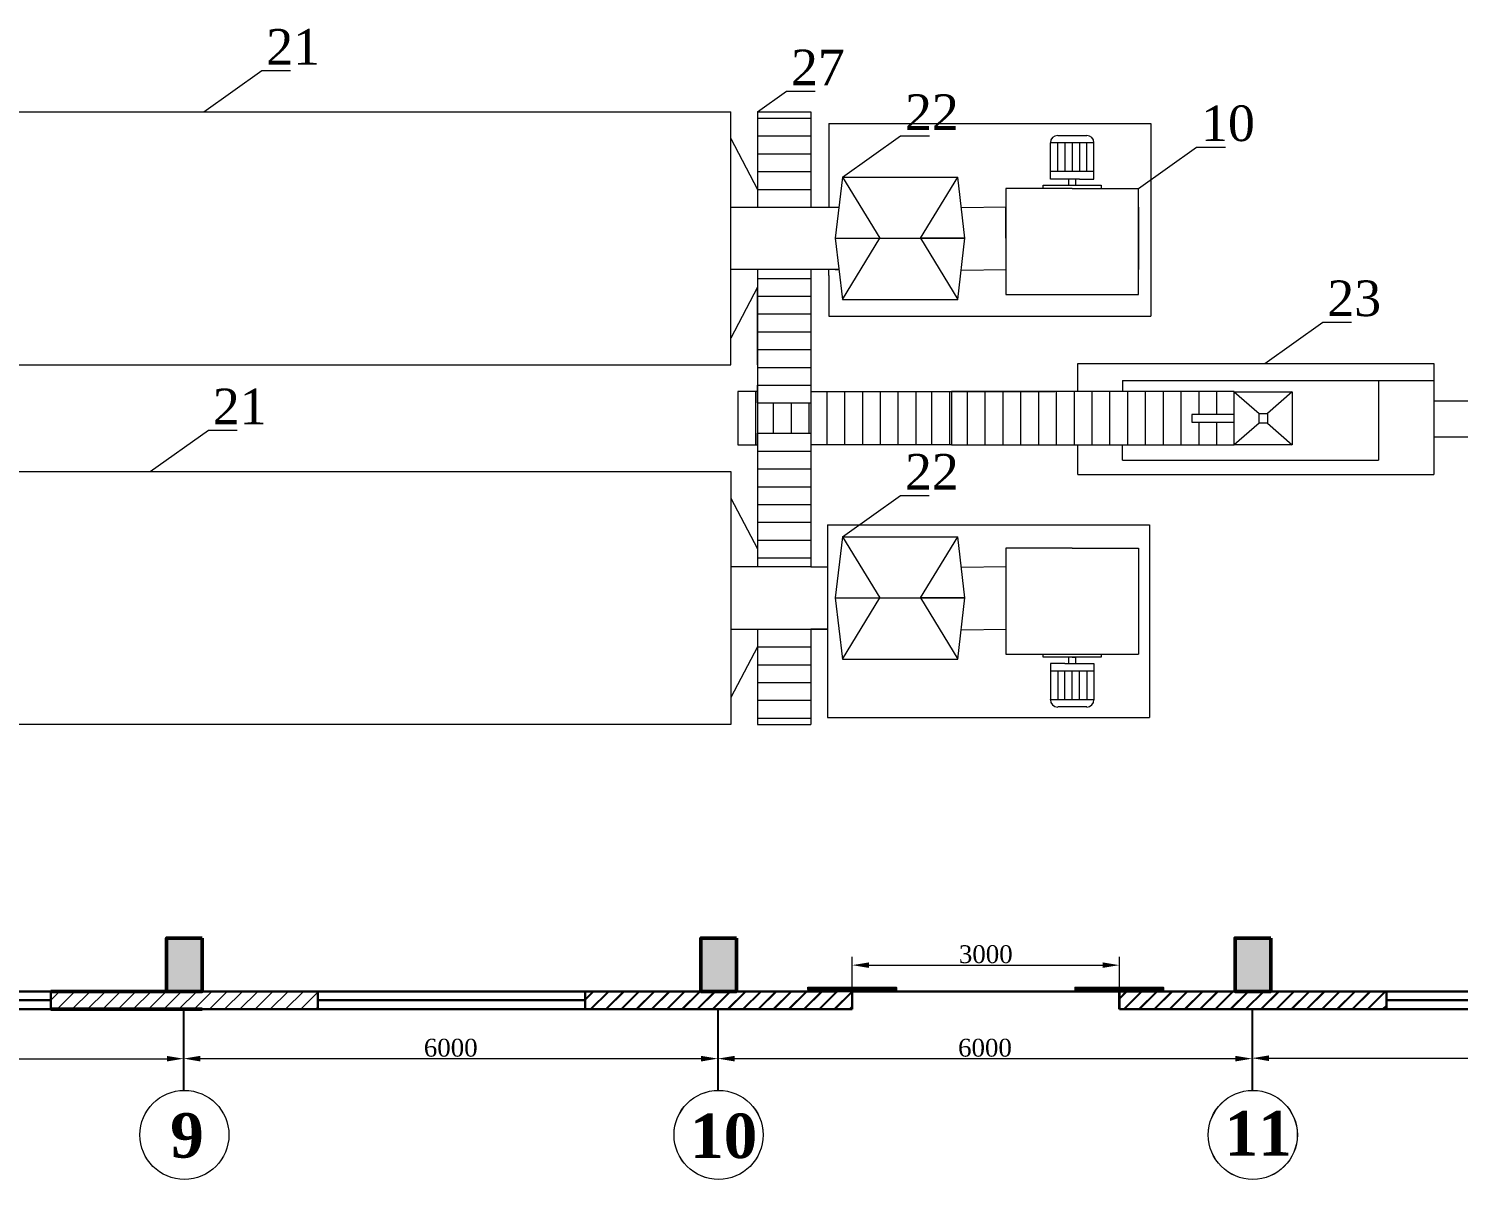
# Model space of a CAD drawing. Header units: inches. Extents: x -4475333 to 345677417, y -211198149 to 2125895.
# Drawn here: x -1905372 to -1889314, y 1138599 to 1151527 of the extents above; entities that cross this region are included whole.
import ezdxf

# ---------------------------------------------------------------- set-up
doc = ezdxf.new("R2010")
doc.units = ezdxf.units.IN
doc.header["$LTSCALE"] = 150
doc.header["$MEASUREMENT"] = 0
for name, color, linetype in [('BUOC COT', 7, 'Continuous'), ('MATCAT', 132, 'Continuous'), ('NET NHAP', 7, 'Continuous')]:
    doc.layers.add(name, color=color, linetype=linetype)
for name, color, linetype, lineweight in [('cot', 2, 'Continuous', 50), ('Duong vien', 7, 'Continuous', 50), ('KHUNG BVE', 7, 'Continuous', 0), ('NHA XUONG', 80, 'Continuous', 50)]:
    doc.layers.add(name, color=color, linetype=linetype, lineweight=lineweight)
doc.styles.add('1', font='times.ttf')
doc.styles.add('CHU DAM', font='arialbd.ttf', dxfattribs={"height": 200})
doc.styles.get("Standard").update_dxf_attribs({"font": 'times.ttf', "height": 100})
doc.dimstyles.new('75', dxfattribs={"dimtxt": 200, "dimasz": 188, "dimexe": 94, "dimexo": 47, "dimgap": 20, "dimtad": 1, "dimtoh": 1, "dimdec": 0, "dimtxsty": '1', "dimcen": 2.5, "dimclrt": 256, "dimadec": 0, "dimazin": 0, "dimtfac": 1, "dimtdec": 0, "dimtix": 1, "dimtmove": 0, "dimatfit": 2, "dimfxl": 1, "dimlwd": 9, "dimlwe": 9, "dimarcsym": 0})

# ---------------------------------------------------------------- blocks, each defined once
blk = doc.blocks.new('*D16')
at = {"layer": 'Defpoints', "color": 0, "lineweight": 0, "ltscale": 3, "transparency": 16777216}
for p in [(-1909631, 1139956), (-1903631, 1139956), (-1903631, 1139955)]:
    blk.add_point(p, dxfattribs=at)
at = {"layer": 'NET NHAP', "color": 0, "lineweight": 9, "ltscale": 3, "transparency": 16777216}
for p, q in [((-1909631, 1139909), (-1909631, 1139861)), ((-1909443, 1139955), (-1903819, 1139955)), ((-1903631, 1139909), (-1903631, 1139861))]:
    blk.add_line(p, q, dxfattribs=at)
at = {"layer": 'NET NHAP', "color": 0, "lineweight": 0, "ltscale": 3, "transparency": 16777216}
for points in [[(-1909443, 1139986), (-1909443, 1139924), (-1909631, 1139955)], [(-1903819, 1139986), (-1903819, 1139924), (-1903631, 1139955)]]:
    blk.add_solid(points, dxfattribs=at)
at = {"layer": 'NET NHAP', "lineweight": 13, "ltscale": 3, "transparency": 16777216, "insert": (-1906631, 1140077), "char_height": 200, "attachment_point": 5, "style": '1'}
blk.add_mtext('6000', dxfattribs=at)
blk = doc.blocks.new('*D17')
at = {"layer": 'Defpoints', "color": 0, "lineweight": 0, "ltscale": 3, "transparency": 16777216}
for p in [(-1903631, 1139956), (-1897631, 1139956), (-1897631, 1139956)]:
    blk.add_point(p, dxfattribs=at)
at = {"layer": 'NET NHAP', "color": 0, "lineweight": 9, "ltscale": 3, "transparency": 16777216}
for p, q in [((-1903631, 1140003), (-1903631, 1140050)), ((-1897631, 1140003), (-1897631, 1140050)), ((-1903443, 1139956), (-1897819, 1139956))]:
    blk.add_line(p, q, dxfattribs=at)
at = {"layer": 'NET NHAP', "color": 0, "lineweight": 0, "ltscale": 3, "transparency": 16777216}
for points in [[(-1903443, 1139987), (-1903443, 1139924), (-1903631, 1139956)], [(-1897819, 1139987), (-1897819, 1139924), (-1897631, 1139956)]]:
    blk.add_solid(points, dxfattribs=at)
at = {"layer": 'NET NHAP', "lineweight": 13, "ltscale": 3, "transparency": 16777216, "insert": (-1900631, 1140077), "char_height": 200, "attachment_point": 5, "style": '1'}
blk.add_mtext('6000', dxfattribs=at)
blk = doc.blocks.new('*D18')
at = {"layer": 'Defpoints', "color": 0, "lineweight": 0, "ltscale": 3, "transparency": 16777216}
for p in [(-1897631, 1139825), (-1891631, 1139956), (-1891631, 1139825)]:
    blk.add_point(p, dxfattribs=at)
at = {"layer": 'NET NHAP', "color": 0, "lineweight": 9, "ltscale": 3, "transparency": 16777216}
for p, q in [((-1897631, 1139872), (-1897631, 1140050)), ((-1891631, 1139872), (-1891631, 1140050)), ((-1897443, 1139956), (-1891819, 1139956))]:
    blk.add_line(p, q, dxfattribs=at)
at = {"layer": 'NET NHAP', "color": 0, "lineweight": 0, "ltscale": 3, "transparency": 16777216}
for points in [[(-1897443, 1139987), (-1897443, 1139924), (-1897631, 1139956)], [(-1891819, 1139987), (-1891819, 1139924), (-1891631, 1139956)]]:
    blk.add_solid(points, dxfattribs=at)
at = {"layer": 'NET NHAP', "lineweight": 13, "ltscale": 3, "transparency": 16777216, "insert": (-1894631, 1140077), "char_height": 200, "attachment_point": 5, "style": '1'}
blk.add_mtext('6000', dxfattribs=at)
blk = doc.blocks.new('*D19')
at = {"layer": 'Defpoints', "color": 0, "lineweight": 0, "ltscale": 3, "transparency": 16777216}
for p in [(-1903631, 1139810), (-1897631, 1139956), (-1897631, 1139810)]:
    blk.add_point(p, dxfattribs=at)
at = {"layer": 'NET NHAP', "color": 0, "lineweight": 9, "ltscale": 3, "transparency": 16777216}
for p, q in [((-1903631, 1139857), (-1903631, 1140050)), ((-1897631, 1139857), (-1897631, 1140050)), ((-1903443, 1139956), (-1897819, 1139956))]:
    blk.add_line(p, q, dxfattribs=at)
at = {"layer": 'NET NHAP', "color": 0, "lineweight": 0, "ltscale": 3, "transparency": 16777216}
for points in [[(-1903443, 1139987), (-1903443, 1139924), (-1903631, 1139956)], [(-1897819, 1139987), (-1897819, 1139924), (-1897631, 1139956)]]:
    blk.add_solid(points, dxfattribs=at)
at = {"layer": 'NET NHAP', "lineweight": 13, "ltscale": 3, "transparency": 16777216, "insert": (-1900631, 1140077), "char_height": 200, "attachment_point": 5, "style": '1'}
blk.add_mtext('6000', dxfattribs=at)
blk = doc.blocks.new('*D20')
at = {"layer": 'Defpoints', "color": 0, "lineweight": 0, "ltscale": 3, "transparency": 16777216}
for p in [(-1897631, 1139956), (-1891631, 1139956), (-1891631, 1139810)]:
    blk.add_point(p, dxfattribs=at)
at = {"layer": 'NET NHAP', "color": 0, "lineweight": 9, "ltscale": 3, "transparency": 16777216}
for p, q in [((-1897631, 1140003), (-1897631, 1140050)), ((-1891631, 1139857), (-1891631, 1140050)), ((-1897443, 1139956), (-1891819, 1139956))]:
    blk.add_line(p, q, dxfattribs=at)
at = {"layer": 'NET NHAP', "color": 0, "lineweight": 0, "ltscale": 3, "transparency": 16777216}
for points in [[(-1897443, 1139987), (-1897443, 1139924), (-1897631, 1139956)], [(-1891819, 1139987), (-1891819, 1139924), (-1891631, 1139956)]]:
    blk.add_solid(points, dxfattribs=at)
at = {"layer": 'NET NHAP', "lineweight": 13, "ltscale": 3, "transparency": 16777216, "insert": (-1894631, 1140077), "char_height": 200, "attachment_point": 5, "style": '1'}
blk.add_mtext('6000', dxfattribs=at)
blk = doc.blocks.new('*D42')
at = {"color": 0, "linetype": 'ByBlock', "lineweight": 9, "ltscale": 10, "transparency": 16777216}
for p, q in [((-1891631, 1140298), (-1891631, 1139867)), ((-1885622, 1140298), (-1885622, 1139867)), ((-1891443, 1139961), (-1885810, 1139961))]:
    blk.add_line(p, q, dxfattribs=at)
at = {"color": 0, "linetype": 'ByBlock', "lineweight": 0, "ltscale": 10, "transparency": 16777216}
for points in [[(-1891443, 1139992), (-1891443, 1139929), (-1891631, 1139961)], [(-1885810, 1139992), (-1885810, 1139929), (-1885622, 1139961)]]:
    blk.add_solid(points, dxfattribs=at)
at = {"layer": 'Defpoints', "color": 0, "linetype": 'ByBlock', "lineweight": 0, "ltscale": 10, "transparency": 16777216}
for p in [(-1891631, 1140345), (-1885622, 1140345), (-1885622, 1139961)]:
    blk.add_point(p, dxfattribs=at)
at = {"linetype": 'ByBlock', "ltscale": 10, "transparency": 16777216, "insert": (-1888626, 1140083), "char_height": 200, "attachment_point": 5, "style": '1'}
blk.add_mtext('6000', dxfattribs=at)
blk = doc.blocks.new('*D12')
at = {"layer": 'Defpoints', "color": 0, "lineweight": 0, "ltscale": 3, "transparency": 16777216}
for p in [(-1893122, 1141006), (-1896122, 1140710), (-1893122, 1140710)]:
    blk.add_point(p, dxfattribs=at)
at = {"layer": 'NET NHAP', "color": 0, "lineweight": 9, "ltscale": 3, "transparency": 16777216}
for p, q in [((-1896122, 1140757), (-1896122, 1141100)), ((-1893122, 1140757), (-1893122, 1141100)), ((-1895934, 1141006), (-1893310, 1141006))]:
    blk.add_line(p, q, dxfattribs=at)
at = {"layer": 'NET NHAP', "color": 0, "lineweight": 0, "ltscale": 3, "transparency": 16777216}
for points in [[(-1895934, 1141037), (-1895934, 1140975), (-1896122, 1141006)], [(-1893310, 1141037), (-1893310, 1140975), (-1893122, 1141006)]]:
    blk.add_solid(points, dxfattribs=at)
at = {"layer": 'NET NHAP', "lineweight": 13, "ltscale": 3, "transparency": 16777216, "insert": (-1894622, 1141128), "char_height": 200, "attachment_point": 5, "style": '1'}
blk.add_mtext('3000', dxfattribs=at)

msp = doc.modelspace()

# ---------------------------------------------------------------- hatches: boundary and pattern name
at = {"layer": 'cot', "lineweight": 9}
for points in [[(-1903822, 1140710.9), (-1903422, 1140710.9), (-1903422, 1141310.9), (-1903822, 1141310.9)], [(-1897822, 1140710.9), (-1897422, 1140710.9), (-1897422, 1141310.9), (-1897822, 1141310.9)], [(-1897822, 1140710.9), (-1897422, 1140710.9), (-1897422, 1141310.9), (-1897822, 1141310.9)], [(-1891822, 1140710.9), (-1891422, 1140710.9), (-1891422, 1141310.9), (-1891822, 1141310.9)], [(-1891822, 1140710.9), (-1891422, 1140710.9), (-1891422, 1141310.9), (-1891822, 1141310.9)]]:
    msp.add_hatch(color=256, dxfattribs=at).paths.add_polyline_path(points)
at = {"layer": 'cot', "linetype": 'ByBlock', "lineweight": 9}
h = msp.add_hatch(color=256, dxfattribs=at)
h.paths.add_polyline_path([(-1897456.7, 1141018.8), (-1897756.7, 1141018.8), (-1897756.7, 1140868.8), (-1897456.7, 1140868.8)])
h.paths.add_polyline_path([(-1897456.7, 1140868.8), (-1897606.7, 1140868.8), (-1897606.7, 1140718.8), (-1897456.7, 1140718.8)])
h.paths.add_polyline_path([(-1897606.7, 1140868.8), (-1897756.7, 1140868.8), (-1897756.7, 1140718.8), (-1897606.7, 1140718.8)])
h = msp.add_hatch(color=256, dxfattribs=at)
h.paths.add_polyline_path([(-1891473.6, 1141018.8), (-1891773.6, 1141018.8), (-1891773.6, 1140868.8), (-1891473.6, 1140868.8)])
h.paths.add_polyline_path([(-1891473.6, 1140868.8), (-1891623.6, 1140868.8), (-1891623.6, 1140718.8), (-1891473.6, 1140718.8)])
h.paths.add_polyline_path([(-1891623.6, 1140868.8), (-1891773.6, 1140868.8), (-1891773.6, 1140718.8), (-1891623.6, 1140718.8)])
at = {"layer": 'KHUNG BVE', "linetype": 'Continuous', "lineweight": 9, "ltscale": 10}
h = msp.add_hatch(dxfattribs=at)
h.set_pattern_fill('ANSI31', color=5, style=0)
h.set_pattern_definition([(45, (-2608739.00316, 1101687.87887), (-0.088388347648, 0.088388347648), [])])
h.paths.add_polyline_path([(-1895622, 1140759.9), (-1895622, 1140709.9), (-1896622, 1140709.9), (-1896622, 1140759.9)])
h = msp.add_hatch(dxfattribs=at)
h.set_pattern_fill('ANSI31', color=5, style=0)
h.set_pattern_definition([(45, (-2605739.17872, 1101687.87887), (-0.088388347648, 0.088388347648), [])])
h.paths.add_polyline_path([(-1892622.2, 1140759.9), (-1892622.2, 1140709.9), (-1893622.2, 1140709.9), (-1893622.2, 1140759.9)])
at = {"layer": 'MATCAT', "lineweight": 9, "ltscale": 10}
h = msp.add_hatch(dxfattribs=at)
h.set_pattern_fill('ANSI31', color=5, scale=967.741935, angle=180, style=0)
h.set_pattern_definition([(225, (-6018966.6, -230912.77), (85.5371106, -85.5371106), [])])
h.paths.add_polyline_path([(-1902122, 1140710.8), (-1905122, 1140710.8), (-1905122, 1140510.8), (-1902122, 1140510.8)])
h.paths.add_polyline_path([(-1896122, 1140710.8), (-1899122, 1140710.8), (-1899122, 1140510.8), (-1896122, 1140510.8)])
h.paths.add_polyline_path([(-1890122, 1140710.8), (-1893122, 1140710.8), (-1893122, 1140510.8), (-1890122, 1140510.8)])
h = msp.add_hatch(dxfattribs=at)
h.set_pattern_fill('ANSI31', color=5, scale=967.741935, angle=180, style=0)
h.set_pattern_definition([(225, (-6012966.6, -230912.47), (85.5371106, -85.5371106), [])])
h.paths.add_polyline_path([(-1896122, 1140711.1), (-1899122, 1140711.1), (-1899122, 1140511.1), (-1896122, 1140511.1)])
h.paths.add_polyline_path([(-1890122, 1140711.1), (-1893122, 1140711.1), (-1893122, 1140511.1), (-1890122, 1140511.1)])
h.paths.add_polyline_path([(-1884122, 1140711.1), (-1887122, 1140711.1), (-1887122, 1140511.1), (-1884122, 1140511.1)])

# ---------------------------------------------------------------- linework, layer by layer
at = {"lineweight": 15}
msp.add_line((-1903622, 1140708.4), (-1903622, 1140721.1), dxfattribs=at)
at = {"linetype": 'ByBlock'}
msp.add_line((-1898292.1, 1140710.9), (-1897395.1, 1140711.1), dxfattribs=at)
at = {"linetype": 'ByBlock', "ltscale": 10}
for p, q in [((-1896122, 1140510.8), (-1896122, 1140710.8)), ((-1893122, 1140710.8), (-1893122, 1140510.8))]:
    msp.add_line(p, q, dxfattribs=at)
at = {"layer": 'BUOC COT', "ltscale": 10}
for p, q in [((-1903630.9, 1140510.3), (-1903630.9, 1139598.6)), ((-1897629.7, 1140510.8), (-1897631.6, 1139599.4)), ((-1897630.9, 1140509.3), (-1897630.9, 1139597.6)), ((-1891630.9, 1140510.8), (-1891630.9, 1139599.2)), ((-1891630.9, 1140510.8), (-1891630.9, 1139599.6))]:
    msp.add_line(p, q, dxfattribs=at)
at = {"layer": 'BUOC COT', "lineweight": 13, "ltscale": 10}
for centre in [(-1903622.4, 1139099.1), (-1897623.1, 1139099.4), (-1897622.5, 1139099.1), (-1891623.1, 1139099.6), (-1891622.9, 1139099.2)]:
    msp.add_circle(centre, 500, dxfattribs=at)
at = {"layer": 'cot'}
for points in [[(-1903422, 1141310.9), (-1903822, 1141310.9), (-1903822, 1140710.9), (-1903422, 1140710.9)], [(-1897422, 1141310.9), (-1897822, 1141310.9), (-1897822, 1140710.9), (-1897422, 1140710.9)], [(-1897422, 1141310.9), (-1897822, 1141310.9), (-1897822, 1140710.9), (-1897422, 1140710.9)], [(-1891422, 1141310.9), (-1891822, 1141310.9), (-1891822, 1140710.9), (-1891422, 1140710.9)], [(-1891422, 1141310.9), (-1891822, 1141310.9), (-1891822, 1140710.9), (-1891422, 1140710.9)]]:
    msp.add_lwpolyline(points, close=True, dxfattribs=at)
at = {"layer": 'Duong vien', "color": 7, "linetype": 'Continuous', "lineweight": 18, "ltscale": 10}
for p, q in [((-1903405.3, 1150590.9), (-1902752.4, 1151054.9)), ((-1902752.4, 1151054.9), (-1902429.5, 1151054.9)), ((-1897185.7, 1150590.9), (-1896859.2, 1150822.9)), ((-1896859.2, 1150822.9), (-1896536.4, 1150822.9)), ((-1896231.7, 1149856.9), (-1895578.8, 1150320.9)), ((-1895578.8, 1150320.9), (-1895255.9, 1150320.9)), ((-1892906.5, 1149731.9), (-1892253.6, 1150195.9)), ((-1892253.6, 1150195.9), (-1891930.7, 1150195.9)), ((-1891488.7, 1147765.9), (-1890835.8, 1148229.9)), ((-1890835.8, 1148229.9), (-1890513, 1148229.9)), ((-1904005.3, 1146550.9), (-1903352.4, 1147014.8)), ((-1903352.4, 1147014.8), (-1903029.5, 1147014.8)), ((-1896231.8, 1145816.8), (-1895578.9, 1146280.7)), ((-1895578.9, 1146280.7), (-1895256, 1146280.7))]:
    msp.add_line(p, q, dxfattribs=at)
at = {"layer": 'KHUNG BVE', "lineweight": 0}
for p, q in [((-1910524.9, 1150590.9), (-1897485.7, 1150590.9)), ((-1897485.7, 1147750.9), (-1897485.7, 1150590.9)), ((-1897185.7, 1150590.9), (-1897185.7, 1149520.9)), ((-1897185.7, 1150590.9), (-1896585.7, 1150590.9)), ((-1897185.7, 1150590.9), (-1897185.7, 1149520.9)), ((-1897185.7, 1150590.9), (-1896585.7, 1150590.9)), ((-1897185.7, 1150590.9), (-1896585.7, 1150590.9)), ((-1897185.7, 1150590.9), (-1897185.7, 1149720.9)), ((-1896585.7, 1150590.9), (-1896585.7, 1149520.9)), ((-1897185.7, 1150520.9), (-1896585.7, 1150520.9)), ((-1896384.8, 1150460.2), (-1896384.8, 1149520.9)), ((-1896384.8, 1150460.2), (-1892767.3, 1150460.2)), ((-1892767.3, 1150460.2), (-1892767.3, 1148294.8)), ((-1897485.7, 1150290.9), (-1897185.7, 1149720.9)), ((-1897185.7, 1150320.9), (-1896585.7, 1150320.9)), ((-1897185.7, 1150320.9), (-1896585.7, 1150320.9)), ((-1893896.2, 1149836.9), (-1893896.2, 1150244.7)), ((-1893406.8, 1150243), (-1893896.2, 1150243)), ((-1893814.6, 1150326.3), (-1893488.4, 1150326.3)), ((-1893814.6, 1149919.9), (-1893814.6, 1150243)), ((-1893733.1, 1150243), (-1893733.1, 1149919.9)), ((-1893651.5, 1150243), (-1893651.5, 1149919.9)), ((-1893569.9, 1150243), (-1893569.9, 1149919.9)), ((-1893488.4, 1149919.9), (-1893488.4, 1150243)), ((-1893406.8, 1150244.7), (-1893406.8, 1150243)), ((-1893406.8, 1149836.9), (-1893406.8, 1150244.7)), ((-1897185.7, 1150120.9), (-1896585.7, 1150120.9)), ((-1897185.7, 1150120.9), (-1896585.7, 1150120.9)), ((-1897185.7, 1149920.9), (-1896585.7, 1149920.9)), ((-1897185.7, 1149920.9), (-1896585.7, 1149920.9)), ((-1893406.8, 1149919.9), (-1893896.2, 1149919.9)), ((-1893406.8, 1149836.9), (-1893406.8, 1149919.9)), ((-1896231.7, 1149856.9), (-1896311.7, 1149170.9)), ((-1896231.7, 1149856.9), (-1895811.7, 1149170.9)), ((-1896231.7, 1149856.9), (-1894935.7, 1149856.9)), ((-1895355.7, 1149170.9), (-1894935.7, 1149856.9)), ((-1894855.7, 1149170.9), (-1894935.7, 1149856.9)), ((-1893977.8, 1149731.9), (-1893977.8, 1149766.7)), ((-1893977.8, 1149766.7), (-1893325.2, 1149766.7)), ((-1893733.1, 1149836.9), (-1893896.2, 1149836.9)), ((-1893569.9, 1149836.9), (-1893733.1, 1149836.9)), ((-1893611.5, 1149836.9), (-1893691.5, 1149836.9)), ((-1893691.5, 1149836.9), (-1893691.5, 1149766.7)), ((-1893651.5, 1149766.7), (-1893611.5, 1149766.7)), ((-1893611.5, 1149766.7), (-1893611.5, 1149836.9)), ((-1893569.9, 1149836.9), (-1893406.8, 1149836.9)), ((-1893325.2, 1149766.7), (-1893325.2, 1149731.9)), ((-1897185.7, 1149720.9), (-1896585.7, 1149720.9)), ((-1893651.5, 1149731.9), (-1894396.5, 1149731.9)), ((-1894396.5, 1149731.9), (-1894396.5, 1148609.9)), ((-1893651.5, 1149731.9), (-1892906.5, 1149731.9)), ((-1892906.5, 1148609.9), (-1892906.5, 1149731.9)), ((-1897485.7, 1148820.9), (-1897485.7, 1149520.9)), ((-1897485.7, 1149520.9), (-1896270.9, 1149520.9)), ((-1897185.7, 1149520.9), (-1896585.7, 1149520.9)), ((-1897185.7, 1149520.9), (-1896585.7, 1149520.9)), ((-1894396.5, 1149520.9), (-1894895.7, 1149513.9)), ((-1894396.5, 1149170.9), (-1894396.5, 1149520.9)), ((-1892906.5, 1149520.9), (-1892906.5, 1148820.9)), ((-1896311.7, 1149170.9), (-1894855.7, 1149170.9)), ((-1896311.7, 1149170.9), (-1895811.7, 1149170.9)), ((-1896311.7, 1149170.9), (-1896231.7, 1148484.9)), ((-1896231.7, 1148484.9), (-1895811.7, 1149170.9)), ((-1894855.7, 1149170.9), (-1895355.7, 1149170.9)), ((-1895355.7, 1149170.9), (-1894935.7, 1148484.9)), ((-1894935.7, 1148484.9), (-1894855.7, 1149170.9)), ((-1894396.5, 1149170.9), (-1894396.5, 1148820.9)), ((-1896271.7, 1148820.9), (-1897485.7, 1148820.9)), ((-1897185.7, 1148820.9), (-1897185.7, 1145480.9)), ((-1897185.7, 1148820.9), (-1897185.7, 1147750.9)), ((-1896311.7, 1148820.9), (-1896585.7, 1148820.9)), ((-1896585.7, 1148820.9), (-1896585.7, 1145480.9)), ((-1896384.8, 1148754.8), (-1896384.8, 1148820.9)), ((-1896311.7, 1148820.9), (-1896271.7, 1148820.9)), ((-1894895.7, 1148813.9), (-1894396.5, 1148820.9)), ((-1897185.7, 1148720.9), (-1896585.7, 1148720.9)), ((-1897185.7, 1148720.9), (-1896585.7, 1148720.9)), ((-1896384.8, 1148754.8), (-1896384.8, 1148294.8)), ((-1897185.7, 1148620.9), (-1897485.7, 1148050.9)), ((-1897185.7, 1147750.9), (-1897185.7, 1148620.9)), ((-1897185.7, 1148520.9), (-1896585.7, 1148520.9)), ((-1896231.7, 1148484.9), (-1894935.7, 1148484.9)), ((-1894396.5, 1148609.9), (-1894396.5, 1148539.9)), ((-1894396.5, 1148539.9), (-1892906.5, 1148539.9)), ((-1892906.5, 1148539.9), (-1892906.5, 1148609.9)), ((-1897185.7, 1148320.9), (-1896585.7, 1148320.9)), ((-1897185.7, 1148320.9), (-1896585.7, 1148320.9)), ((-1896384.8, 1148294.8), (-1892767.3, 1148294.8)), ((-1897185.7, 1148120.9), (-1896585.7, 1148120.9)), ((-1897185.7, 1147920.9), (-1896585.7, 1147920.9)), ((-1897185.7, 1147920.9), (-1896585.7, 1147920.9)), ((-1910524.9, 1147750.9), (-1897485.7, 1147750.9)), ((-1897185.7, 1147720.9), (-1896585.7, 1147720.9)), ((-1893588.8, 1147765.9), (-1889588.8, 1147765.9)), ((-1889588.8, 1147765.9), (-1889588.8, 1146515.9)), ((-1897185.7, 1147520.9), (-1896585.7, 1147520.9)), ((-1897185.7, 1147520.9), (-1896585.7, 1147520.9)), ((-1897185.7, 1147320.9), (-1897185.7, 1147520.9)), ((-1897185.7, 1147520.9), (-1896585.7, 1147520.9)), ((-1893084.8, 1147574.2), (-1893084.8, 1147450.9)), ((-1893084.8, 1147574.2), (-1890212.8, 1147574.2)), ((-1890212.8, 1147574.2), (-1890212.8, 1146678)), ((-1890212.8, 1147574.2), (-1889588.8, 1147574.2)), ((-1897185.7, 1147450.9), (-1897185.7, 1147320.9)), ((-1896585.7, 1147450.9), (-1895008.2, 1147450.9)), ((-1896585.7, 1147450.9), (-1896585.7, 1146850.9)), ((-1895408.2, 1147450.9), (-1895408.2, 1146850.9)), ((-1895008.2, 1147450.9), (-1893848, 1147450.9)), ((-1895008.2, 1147450.9), (-1895008.2, 1146850.9)), ((-1897185.7, 1147320.9), (-1896585.7, 1147320.9)), ((-1897185.7, 1147320.9), (-1896585.7, 1147320.9)), ((-1897185.7, 1147320.9), (-1896585.7, 1147320.9)), ((-1892307.8, 1147191.9), (-1892307.8, 1147105.4)), ((-1888238.8, 1147340.7), (-1889588.8, 1147340.7)), ((-1889588.8, 1147340.7), (-1889588.8, 1146941)), ((-1892230.8, 1147105.4), (-1892230.8, 1146850.9)), ((-1897185.7, 1146850.9), (-1897185.7, 1146980.9)), ((-1897185.7, 1146980.9), (-1896585.7, 1146980.9)), ((-1897185.7, 1146980.9), (-1896585.7, 1146980.9)), ((-1897185.7, 1146980.9), (-1896585.7, 1146980.9)), ((-1889588.8, 1146941), (-1888238.8, 1146941)), ((-1897185.7, 1146780.9), (-1896585.7, 1146780.9)), ((-1895008.2, 1146850.9), (-1896585.7, 1146850.9)), ((-1893084.8, 1146678), (-1893084.8, 1146850.9)), ((-1910524.9, 1146550.9), (-1897485.7, 1146550.9)), ((-1897485.7, 1146550.9), (-1897485.7, 1143710.9)), ((-1897185.7, 1146580.9), (-1896585.7, 1146580.9)), ((-1897185.7, 1146580.9), (-1896585.7, 1146580.9)), ((-1897185.7, 1146550.9), (-1897185.7, 1145480.9)), ((-1893084.8, 1146678), (-1890212.8, 1146678)), ((-1893588.8, 1146515.9), (-1889588.8, 1146515.9)), ((-1897485.7, 1146250.9), (-1897185.7, 1145680.9)), ((-1897185.7, 1146380.9), (-1896585.7, 1146380.9)), ((-1897185.7, 1146180.9), (-1896585.7, 1146180.9)), ((-1897185.7, 1146180.9), (-1896585.7, 1146180.9)), ((-1897185.7, 1145980.9), (-1896585.7, 1145980.9)), ((-1896399.6, 1145951.5), (-1892782.1, 1145951.5)), ((-1896399.6, 1145951.5), (-1896399.6, 1143786.1)), ((-1892782.1, 1145951.5), (-1892782.1, 1143786.1)), ((-1897185.7, 1145780.9), (-1896585.7, 1145780.9)), ((-1897185.7, 1145780.9), (-1896585.7, 1145780.9)), ((-1896231.7, 1145816.9), (-1896311.7, 1145130.9)), ((-1896231.8, 1145816.8), (-1894935.7, 1145816.9)), ((-1896231.7, 1145816.9), (-1895811.7, 1145130.9)), ((-1896231.7, 1145816.9), (-1894935.7, 1145816.9)), ((-1895355.7, 1145130.9), (-1894935.7, 1145816.9)), ((-1894855.7, 1145130.9), (-1894935.7, 1145816.9)), ((-1897185.7, 1145580.9), (-1896585.7, 1145580.9)), ((-1893651.5, 1145691.9), (-1894396.5, 1145691.9)), ((-1894396.5, 1145691.9), (-1894396.5, 1144500.3)), ((-1893651.5, 1145691.9), (-1892906.5, 1145691.9)), ((-1892906.5, 1145691.9), (-1892906.5, 1144500.3)), ((-1896585.7, 1145480.9), (-1897485.7, 1145480.9)), ((-1897485.7, 1145480.9), (-1897485.7, 1144780.9)), ((-1896585.7, 1145480.9), (-1896399.6, 1145480.9)), ((-1894396.5, 1145480.9), (-1894895.7, 1145473.9)), ((-1896311.7, 1145130.9), (-1894855.7, 1145130.9)), ((-1896311.7, 1145130.9), (-1895811.7, 1145130.9)), ((-1896311.7, 1145130.9), (-1896231.7, 1144444.9)), ((-1896231.7, 1144444.9), (-1895811.7, 1145130.9)), ((-1894855.7, 1145130.9), (-1895355.7, 1145130.9)), ((-1895355.7, 1145130.9), (-1894935.7, 1144444.9)), ((-1894935.7, 1144444.9), (-1894855.7, 1145130.9)), ((-1897485.7, 1144780.9), (-1896399.6, 1144780.9)), ((-1897185.7, 1144780.9), (-1896585.7, 1144780.9)), ((-1897185.7, 1144780.9), (-1897185.7, 1143710.9)), ((-1897185.7, 1144780.9), (-1897185.7, 1143710.9)), ((-1896399.6, 1144780.9), (-1896585.7, 1144780.9)), ((-1896585.7, 1144780.9), (-1896585.7, 1143710.9)), ((-1894895.7, 1144773.9), (-1894396.5, 1144780.9)), ((-1897185.7, 1144580.9), (-1897485.7, 1144010.9)), ((-1897185.7, 1144580.9), (-1896585.7, 1144580.9)), ((-1897185.7, 1144580.9), (-1896585.7, 1144580.9)), ((-1894396.5, 1144500.3), (-1892906.5, 1144500.3)), ((-1893977.8, 1144465.4), (-1893977.8, 1144500.3)), ((-1893325.2, 1144465.4), (-1893977.8, 1144465.4)), ((-1893691.5, 1144465.4), (-1893691.5, 1144395.3)), ((-1893651.5, 1144465.4), (-1893611.5, 1144465.4)), ((-1893611.5, 1144395.3), (-1893611.5, 1144465.4)), ((-1893325.2, 1144500.3), (-1893325.2, 1144465.4)), ((-1897185.7, 1144380.9), (-1896585.7, 1144380.9)), ((-1896231.7, 1144444.9), (-1894935.7, 1144444.9)), ((-1893896.2, 1144395.3), (-1893896.2, 1144312.3)), ((-1893896.2, 1144395.3), (-1893896.2, 1143987.4)), ((-1893733.1, 1144395.3), (-1893896.2, 1144395.3)), ((-1893896.2, 1144312.3), (-1893406.8, 1144312.3)), ((-1893814.6, 1144312.3), (-1893814.6, 1143989.1)), ((-1893733.1, 1144395.3), (-1893569.9, 1144395.3)), ((-1893733.1, 1143989.1), (-1893733.1, 1144312.3)), ((-1893691.5, 1144395.3), (-1893611.5, 1144395.3)), ((-1893651.5, 1143989.1), (-1893651.5, 1144312.3)), ((-1893569.9, 1144395.3), (-1893406.8, 1144395.3)), ((-1893569.9, 1143989.1), (-1893569.9, 1144312.3)), ((-1893488.4, 1144312.3), (-1893488.4, 1143989.1)), ((-1893406.8, 1144395.3), (-1893406.8, 1143987.4)), ((-1897185.7, 1144180.9), (-1896585.7, 1144180.9)), ((-1897185.7, 1144180.9), (-1896585.7, 1144180.9)), ((-1897185.7, 1143980.9), (-1896585.7, 1143980.9)), ((-1893896.2, 1143989.1), (-1893406.8, 1143989.1)), ((-1893896.2, 1143987.4), (-1893896.2, 1143989.1)), ((-1893488.4, 1143905.9), (-1893814.6, 1143905.9)), ((-1897485.7, 1143710.9), (-1910524.9, 1143710.9)), ((-1897185.7, 1143780.9), (-1896585.7, 1143780.9)), ((-1897185.7, 1143710.9), (-1896585.7, 1143710.9)), ((-1896399.6, 1143786.1), (-1892782.1, 1143786.1))]:
    msp.add_line(p, q, dxfattribs=at)
at = {"layer": 'KHUNG BVE', "color": 7, "linetype": 'Continuous', "lineweight": 18, "ltscale": 10}
for p, q in [((-1893588.8, 1147450.9), (-1893588.8, 1147765.9)), ((-1897185.7, 1147450.9), (-1897408.2, 1147450.9)), ((-1897408.2, 1147450.9), (-1897408.2, 1146850.9)), ((-1897208.2, 1147450.9), (-1897208.2, 1146850.9)), ((-1896408.2, 1147450.9), (-1896408.2, 1146850.9)), ((-1896208.2, 1147450.9), (-1896208.2, 1146850.9)), ((-1896008.2, 1147450.9), (-1896008.2, 1146850.9)), ((-1895808.2, 1147450.9), (-1895808.2, 1146850.9)), ((-1895608.2, 1147450.9), (-1895608.2, 1146850.9)), ((-1895408.2, 1147450.9), (-1895408.2, 1146850.9)), ((-1895230.8, 1147450.9), (-1895230.8, 1146850.9)), ((-1895030.8, 1147450.9), (-1895030.8, 1146850.9)), ((-1891830.8, 1147450.9), (-1895008.2, 1147450.9)), ((-1894830.8, 1147450.9), (-1894830.8, 1146850.9)), ((-1894630.8, 1147450.9), (-1894630.8, 1146850.9)), ((-1894430.8, 1147450.9), (-1894430.8, 1146850.9)), ((-1894230.8, 1147450.9), (-1894230.8, 1146850.9)), ((-1894030.8, 1147450.9), (-1894030.8, 1146850.9)), ((-1893830.8, 1147450.9), (-1893830.8, 1146850.9)), ((-1893630.8, 1147450.9), (-1893630.8, 1146850.9)), ((-1893430.8, 1147450.9), (-1893430.8, 1146850.9)), ((-1893230.8, 1147450.9), (-1893230.8, 1146850.9)), ((-1893030.8, 1147450.9), (-1893030.8, 1146850.9)), ((-1892830.8, 1147450.9), (-1892830.8, 1146850.9)), ((-1892630.8, 1147450.9), (-1892630.8, 1146850.9)), ((-1892430.8, 1147450.9), (-1892430.8, 1146850.9)), ((-1892230.8, 1147450.9), (-1892230.8, 1147191.9)), ((-1892030.8, 1147450.9), (-1892030.8, 1147191.9)), ((-1891830.8, 1146850.9), (-1891830.8, 1147450.9)), ((-1891830.8, 1147446.4), (-1891550.1, 1147202.6)), ((-1891182.3, 1147446.4), (-1891459.3, 1147202.6)), ((-1897008.2, 1147320.9), (-1897008.2, 1146980.9)), ((-1896808.2, 1147320.9), (-1896808.2, 1146980.9)), ((-1896608.2, 1147320.9), (-1896608.2, 1146980.9)), ((-1891830.8, 1147191.9), (-1892307.8, 1147191.9)), ((-1892307.8, 1147105.4), (-1891830.8, 1147105.4)), ((-1892030.8, 1147105.4), (-1892030.8, 1146850.9)), ((-1891550.1, 1147093.1), (-1891830.8, 1146850.9)), ((-1891459.3, 1147093.1), (-1891182.3, 1146850.9)), ((-1897408.2, 1146850.9), (-1897185.7, 1146850.9)), ((-1895008.2, 1146850.9), (-1891830.8, 1146850.9)), ((-1893588.8, 1146515.9), (-1893588.8, 1146850.9))]:
    msp.add_line(p, q, dxfattribs=at)
at = {"layer": 'KHUNG BVE', "color": 3, "linetype": 'Continuous', "lineweight": 30, "ltscale": 10}
for p, q in [((-1909622, 1140710.9), (-1903622, 1140710.9)), ((-1908122, 1140610.8), (-1905122, 1140610.8)), ((-1905122, 1140510.8), (-1905122, 1140710.9)), ((-1905122, 1140710.9), (-1902122, 1140710.9)), ((-1903622, 1140710.9), (-1897622, 1140710.9)), ((-1903622, 1140710.9), (-1897622, 1140710.9)), ((-1902122, 1140710.9), (-1902122, 1140510.8)), ((-1902122, 1140610.8), (-1899122, 1140610.8)), ((-1899122, 1140710.9), (-1899122, 1140510.8)), ((-1899122, 1140710.9), (-1896286.3, 1140710.9)), ((-1899122, 1140710.9), (-1896322, 1140710.9)), ((-1897622, 1140710.9), (-1896286.3, 1140710.9)), ((-1897622, 1140710.9), (-1896286.3, 1140710.9)), ((-1896122, 1140709.9), (-1896122, 1140509.9)), ((-1893122.2, 1140709.9), (-1893122.2, 1140509.9)), ((-1893035.9, 1140710.9), (-1891622, 1140710.9)), ((-1893035.9, 1140710.9), (-1891622, 1140710.9)), ((-1893035.9, 1140710.9), (-1890122, 1140710.9)), ((-1893035.9, 1140710.9), (-1885622, 1140710.9)), ((-1892872, 1140710.9), (-1892872, 1140710.9)), ((-1891622, 1140710.9), (-1885622, 1140710.9)), ((-1890122, 1140710.9), (-1890122, 1140510.8)), ((-1887122, 1140610.8), (-1890122, 1140610.8)), ((-1889872, 1140710.9), (-1889872, 1140710.9)), ((-1908122, 1140510.8), (-1905122, 1140510.8)), ((-1905122, 1140510.9), (-1902122, 1140510.8)), ((-1903622, 1140510.8), (-1905122, 1140510.8)), ((-1902122, 1140510.8), (-1899122, 1140510.8)), ((-1899122, 1140510.8), (-1896122, 1140510.8)), ((-1899122, 1140510.8), (-1896322, 1140510.8)), ((-1893122, 1140510.8), (-1890122, 1140510.8)), ((-1893122, 1140510.8), (-1885422, 1140510.8))]:
    msp.add_line(p, q, dxfattribs=at)
at = {"layer": 'KHUNG BVE', "linetype": 'Continuous', "lineweight": -2, "ltscale": 10}
for p, q in [((-1903572, 1140710.9), (-1903772, 1140710.9)), ((-1903572, 1140710.9), (-1903772, 1140710.9)), ((-1896122, 1140710.8), (-1899122, 1140710.9)), ((-1898492.1, 1140710.9), (-1898292.1, 1140710.9)), ((-1897756.4, 1140708.5), (-1897456.2, 1140708.5)), ((-1897372, 1140710.9), (-1897572, 1140710.9)), ((-1896122, 1140710.8), (-1896322, 1140710.8)), ((-1891773.3, 1140708.5), (-1891473.1, 1140708.5)), ((-1891172, 1140710.9), (-1891372, 1140710.9)), ((-1891372, 1140710.9), (-1891222, 1140710.9)), ((-1899122, 1140510.8), (-1896122, 1140510.8))]:
    msp.add_line(p, q, dxfattribs=at)
at = {"layer": 'KHUNG BVE', "color": 7, "linetype": 'Continuous', "lineweight": 18, "ltscale": 10}
for points in [[(-1891830.8, 1147446.4), (-1891182.3, 1147446.4), (-1891182.3, 1146850.9), (-1891830.8, 1146850.9)], [(-1891459.3, 1147093.1), (-1891550.1, 1147093.1), (-1891550.1, 1147202.6), (-1891459.3, 1147202.6)]]:
    msp.add_lwpolyline(points, close=True, dxfattribs=at)
at = {"layer": 'KHUNG BVE', "lineweight": 0}
for centre, start, end in [((-1893814.6, 1150244.7), 90, 180), ((-1893488.4, 1150244.7), 0, 90), ((-1893814.6, 1143987.4), 180, 270), ((-1893488.4, 1143987.4), 270, 0)]:
    msp.add_arc(centre, 81.6, start, end, dxfattribs=at)
at = {"layer": 'MATCAT', "color": 3, "lineweight": 30, "ltscale": 3}
for p, q in [((-1896122, 1140709.9), (-1893122.2, 1140709.9)), ((-1879622, 1140710.8), (-1893122, 1140710.8)), ((-1885622, 1140710.9), (-1893035.9, 1140710.9)), ((-1893122, 1140510.8), (-1885422, 1140510.8)), ((-1893122, 1140510.8), (-1879422, 1140510.8))]:
    msp.add_line(p, q, dxfattribs=at)
at = {"layer": 'NHA XUONG'}
for p, q in [((-1905122, 1140710.9), (-1903622, 1140710.9)), ((-1905122, 1140510.9), (-1903422, 1140510.8))]:
    msp.add_line(p, q, dxfattribs=at)

# ---------------------------------------------------------------- texts
at = {"color": 7, "linetype": 'ByBlock', "lineweight": 18, "char_height": 400, "width": 236.121, "attachment_point": 1}
for s, insert in [('21', (-1902702.9, 1151522.3)), ('27', (-1896809.8, 1151290.4)), ('22', (-1895529.3, 1150788.4)), ('10', (-1892204.1, 1150663.3)), ('23', (-1890786.3, 1148697.4)), ('21', (-1903302.9, 1147482.3)), ('22', (-1895529.4, 1146748.2))]:
    msp.add_mtext(s, dxfattribs=dict(at, insert=insert))
at = {"layer": 'NHA XUONG', "color": 50, "lineweight": 18, "ltscale": 10, "char_height": 500, "width": 762.076, "attachment_point": 1, "style": 'CHU DAM'}
for s, insert in [('{\\fTimes New Roman|b1|i0|c0|p18;9}', (-1903782.1, 1139343.9)), ('{\\fTimes New Roman|b1|i0|c0|p18;10}', (-1897943.3, 1139338.4)), ('{\\fTimes New Roman|b1|i0|c0|p18;11}', (-1891939.6, 1139366.5))]:
    msp.add_mtext(s, dxfattribs=dict(at, insert=insert))

# ---------------------------------------------------------------- dimensions: what is measured, and where the dimension line sits
at = {"linetype": 'ByBlock', "ltscale": 10}
dim = msp.add_linear_dim(base=(-1885622, 1139960.8), p1=(-1891630.9, 1140345.4), p2=(-1885622, 1140345.4), text='6000', dimstyle='75', dxfattribs=at)
dim.commit()
dim.dimension.update_dxf_attribs({"geometry": '*D42', "text_midpoint": (-1888626.4, 1140082.5)})
at = {"layer": 'NET NHAP', "color": 0, "lineweight": 13, "ltscale": 3}
for base, p1, p2, picture, middle in [((-1893122, 1141005.9), (-1896122, 1140709.9), (-1893122, 1140709.9), '*D12', (-1894622, 1141127.6)), ((-1903630.9, 1139955.1), (-1909630.9, 1139955.6), (-1903630.9, 1139955.6), '*D16', (-1906630.9, 1140076.8)), ((-1897630.9, 1139955.6), (-1903630.9, 1139955.6), (-1897630.9, 1139955.6), '*D17', (-1900630.9, 1140077.3)), ((-1897630.9, 1139955.6), (-1903630.9, 1139810.2), (-1897630.9, 1139810.5), '*D19', (-1900630.9, 1140077.3)), ((-1891630.9, 1139955.6), (-1897630.9, 1139825), (-1891630.9, 1139825), '*D18', (-1894630.9, 1140077.3)), ((-1891630.9, 1139955.6), (-1897630.9, 1139955.6), (-1891630.9, 1139810.5), '*D20', (-1894630.9, 1140077.3))]:
    dim = msp.add_linear_dim(base=base, p1=p1, p2=p2, dimstyle='75', dxfattribs=at)
    dim.commit()
    dim.dimension.update_dxf_attribs({"geometry": picture, "text_midpoint": middle})

doc.saveas('drawing.dxf')
